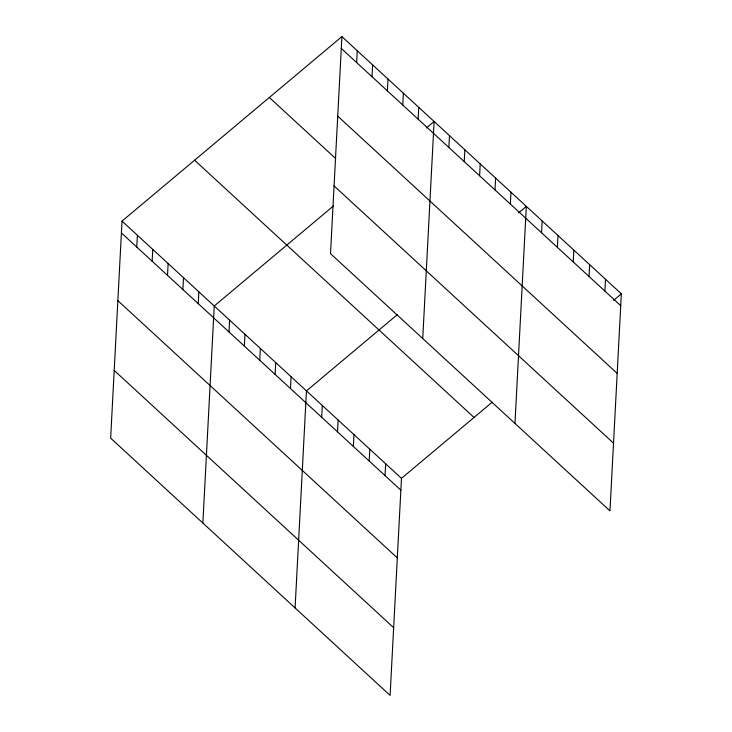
<?xml version="1.0" encoding="UTF-8"?>
<svg xmlns="http://www.w3.org/2000/svg" width="732" height="732" viewBox="0 0 732 732"><rect width="100%" height="100%" fill="white"/><g stroke="black" fill="none" stroke-linecap="round" stroke-linejoin="round"><path stroke-width="1.1" d="M341.899 36.6L330.516 253.647L609.976 510.89L621.349 293.843L341.899 36.6L122.024 221.11L110.651 438.157L390.101 695.4L401.484 478.353L492.307 402.124M136.774 247.077L137.396 235.256M152.146 261.223L152.768 249.402M167.518 275.369L168.131 263.547M182.881 289.515L183.503 277.702M198.253 303.67L198.875 291.848M202.865 523.051L214.247 305.994L333.316 206.076M228.997 331.962L229.61 320.149M244.369 346.108L244.982 334.295M259.732 360.263L260.354 348.441M275.104 374.409L275.726 362.587M290.476 388.555L291.098 376.742M295.088 607.935L306.461 390.888L397.293 314.668M321.677 417.286L322.3 405.464M356.649 62.568L357.262 50.746M337.516 431.862L338.138 420.04M372.021 76.714L372.634 64.901M353.355 446.438L353.968 434.616M387.384 90.859L388.006 79.047M369.184 461.014L369.806 449.192M402.756 105.015L403.378 93.193M385.023 475.59L385.645 463.777M418.128 119.16L418.75 107.339M422.739 338.541L434.113 121.494L426.436 127.935M448.862 147.461L449.485 135.64M464.234 161.607L464.857 149.785M479.606 175.753L480.229 163.931M494.978 189.899L495.601 178.086M510.35 204.054L510.963 192.232M514.962 423.435L526.335 206.378L518.649 212.829M541.552 232.776L542.174 220.954M557.391 247.352L558.004 235.53M573.22 261.928L573.842 250.115M589.059 276.504L589.681 264.691M604.897 291.08L605.52 279.267M613.672 300.294L621.349 293.843M341.277 48.422L620.736 305.665M337.727 116.141L617.186 373.384M269.339 97.484L335.668 158.551M334.067 185.928L613.526 443.171M194.584 160.216L474.034 417.46M122.024 221.11L401.484 478.353M121.402 232.922L400.862 490.166M117.852 300.651L397.311 557.894M114.201 370.429L393.651 627.672"/></g></svg>
